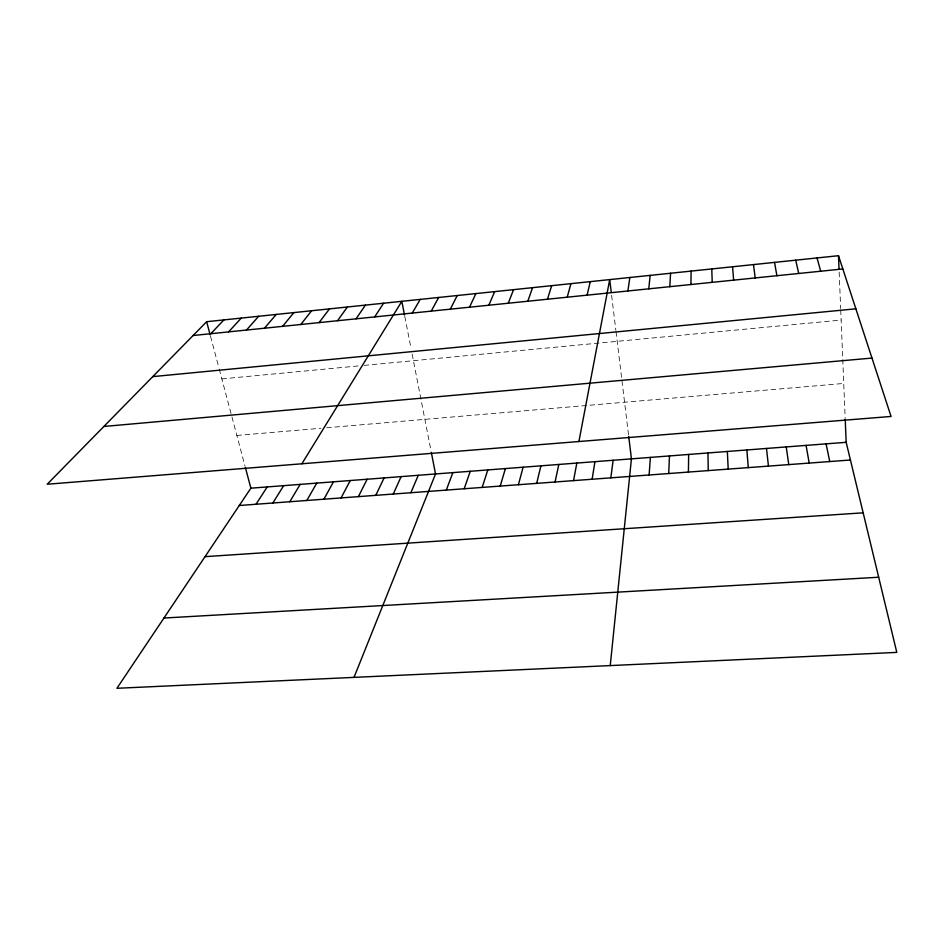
<?xml version="1.0" encoding="UTF-8"?>
<svg xmlns="http://www.w3.org/2000/svg" width="944" height="944" viewBox="0 0 944 944"><rect width="100%" height="100%" fill="white"/><g stroke="black" fill="none" stroke-linecap="round" stroke-linejoin="round"><path stroke-width="0.71" stroke-dasharray="4.72 3.54" d="M221.84 378.898L360.018 365.776M364.101 365.387L841.139 320.063M236.861 435.455L320.936 428.257M326.636 427.762L843.747 383.453M210.512 336.217L218.855 367.629M219.232 369.045L244.98 466.017M404.787 316.393L411.1 348.749M412.127 354.059L431.054 451.008M611.606 295.295L615.854 330.306M616.019 331.686L628.551 435.066M839.169 272.073L840.667 308.558M840.726 309.998L845.151 417.59"/><path stroke-width="1.42" d="M688.424 472.071L688.648 454.453M690.937 284.522L691.102 271.105M668.706 473.534L669.473 455.928M669.792 286.681L670.57 273.253M649.118 474.997L650.392 457.403M648.776 288.84L650.156 275.377M610.237 665.591L631.43 458.855L628.716 436.47M610.827 477.841L613.128 460.271M627.89 290.976L629.872 277.501M592.136 479.233L594.932 461.675M573.551 480.614L576.831 463.067M578.908 441.532L609.706 279.601L611.264 292.439M555.06 481.995L558.824 464.46M587.121 295.153L590.26 281.642M536.688 483.363L540.924 465.829M518.409 484.72L523.118 467.209M567.226 297.195L570.919 283.66M500.237 486.077L505.406 468.566M547.449 299.224L551.685 285.666M482.16 487.423L487.8 469.923M464.188 488.756L470.277 471.28M527.79 301.23L532.581 287.66M446.311 490.089L452.86 472.625M508.25 303.236L513.571 289.643M354.012 677.379L435.526 473.959L431.314 452.365M410.852 492.721L418.286 475.28M488.827 305.219L494.68 291.625M393.27 494.031L401.141 476.602M469.522 307.201L475.894 293.584M375.795 495.34L384.09 477.924M358.401 496.627L367.133 479.222M450.323 309.172L457.226 295.531M341.103 497.913L350.259 480.531M431.243 311.119L438.653 297.466M323.91 499.199L333.468 481.818M306.8 500.473L316.783 483.104M412.28 313.066L420.198 299.401M289.784 501.736L300.168 484.39M301.856 463.787L401.837 301.313L404.516 315.025M272.863 502.999L283.648 485.664M256.025 504.249L267.211 486.927M374.674 316.924L383.594 303.225M245.334 467.327L250.868 488.19L116.914 688.294L896.8 652.398L846.166 442.311L845.21 419.053M356.041 318.824L365.446 305.113M337.515 320.724L347.404 307.001M319.096 322.612L329.456 308.877M300.782 324.488L311.614 310.741M282.575 326.353L293.879 312.594M264.473 328.205L276.238 314.435M246.478 330.058L258.691 316.264M228.578 331.887L241.251 318.093M210.795 333.704L223.905 319.898M206.653 321.703L47.2 484.237L891.065 416.457L838.496 255.706L206.653 321.703L210.158 334.908M193.095 335.521L842.827 268.957M152.775 376.621L855.866 308.818M103.875 426.464L871.973 358.071M250.868 488.19L846.166 442.311M239.28 505.5L850.426 460.011M205.037 556.653L863.158 512.828M163.949 618.037L878.687 577.244M817.044 257.948L820.702 271.223M795.721 260.178L798.73 273.477M826.071 443.857L829.752 461.545M774.54 262.385L776.9 275.707M806.093 445.403L809.197 463.079M786.234 446.925L788.771 464.601M753.489 264.591L755.2 277.937M766.493 448.447L768.451 466.112M732.568 266.774L733.641 280.144M746.857 449.969L748.273 467.61M727.34 451.468L728.202 469.109M838.496 255.706L839.051 269.347M711.776 268.946L712.224 282.339M707.941 452.967L708.26 470.584"/></g></svg>
